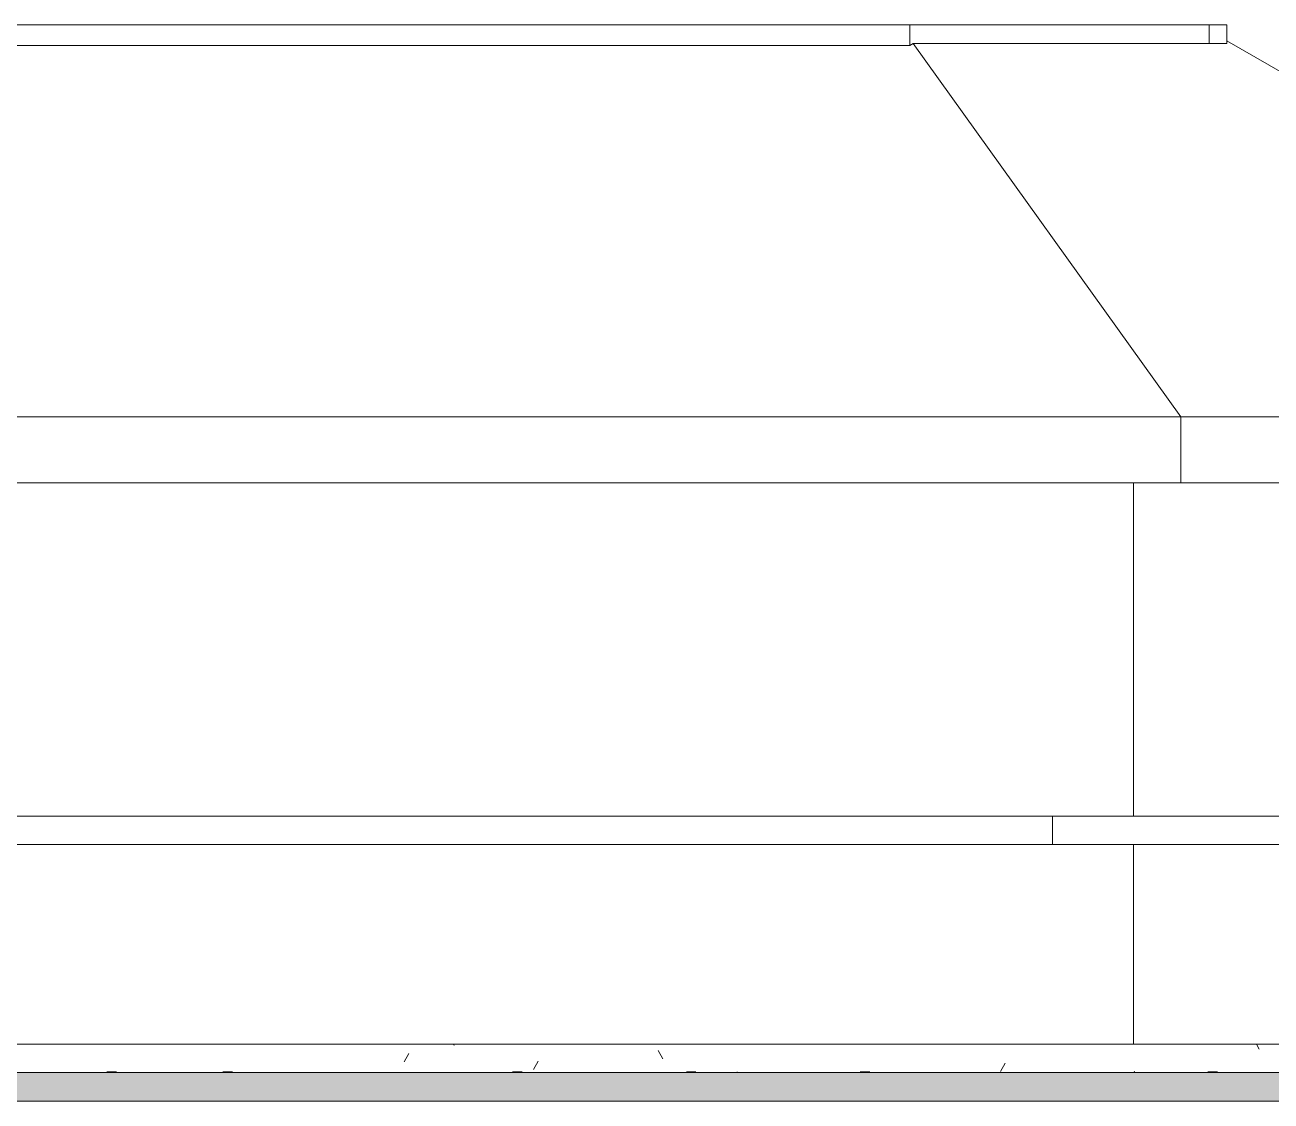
# Model space of a CAD drawing. Header units: millimetres. Extents: x -19779 to 53254, y -11975 to 15500.
# Drawn here: x 42143 to 46513, y 3100 to 6875 of the extents above; entities that cross this region are included whole.
import ezdxf

# ---------------------------------------------------------------- set-up
doc = ezdxf.new("R2010")
doc.units = ezdxf.units.MM
for name, color, linetype, lineweight in [('A-FLOR-FNSH', 192, 'Continuous', 35), ('A-FLOR-MCUT', 51, 'Continuous', 9), ('A-FLOR-PATT', 8, 'Continuous', 35), ('A-GENM', 13, 'Continuous', 9), ('A-GLAZ-CWMG', 51, 'Continuous', 9), ('A-ROOF', 132, 'Continuous', 9), ('A-WALL', 113, 'Continuous', 9)]:
    doc.layers.add(name, color=color, linetype=linetype, lineweight=lineweight)

# ---------------------------------------------------------------- blocks, each defined once
blk = doc.blocks.new('Rectangular Mullion - 50 x 150mm-153593-Section 1')
at = {"layer": 'A-GLAZ-CWMG'}
for p, q in [((45181.9, 6875), (45246.1, 6875)), ((45246.1, 6875), (45246.1, 6802.8))]:
    blk.add_line(p, q, dxfattribs=at)
blk = doc.blocks.new('Rectangular Mullion - 50 x 150mm-153510-Section 1')
at = {"layer": 'A-GLAZ-CWMG'}
for p, q in [((46296.1, 6809.3), (46296.1, 6875)), ((46296.1, 6875), (46357.7, 6875)), ((46357.7, 6875), (46357.7, 6809.3))]:
    blk.add_line(p, q, dxfattribs=at)
blk = doc.blocks.new('Rectangular Mullion - 50 x 150mm-153594-Section 1')
at = {"layer": 'A-GLAZ-CWMG'}
for q in [(46156.9, 6875), (45246.1, 6802.8)]:
    blk.add_line((45246.1, 6875), q, dxfattribs=at)
blk = doc.blocks.new('Rectangular Mullion - 50 x 150mm-153595-Section 1')
at = {"layer": 'A-GLAZ-CWMG'}
for q in [(42181.9, 6875), (41201.2, 6802.8)]:
    blk.add_line((41201.2, 6875), q, dxfattribs=at)
blk = doc.blocks.new('Rectangular Mullion - 50 x 150mm-153512-Section 1')
at = {"layer": 'A-GLAZ-CWMG'}
blk.add_line((46156.9, 6875), (46296.1, 6875), dxfattribs=at)
blk = doc.blocks.new('Rectangular Mullion - 50 x 150mm-153463-Section 1')
at = {"layer": 'A-GLAZ-CWMG'}
blk.add_line((43181.9, 6875), (44181.9, 6875), dxfattribs=at)
blk = doc.blocks.new('Family1 - Family1-218933-Section 1')
at = {"layer": 'A-GENM'}
for p, q in [((40621.6, 4100), (45746.9, 4100)), ((45746.9, 4100), (47838.2, 4100)), ((45746.9, 4000), (45746.9, 4100)), ((45746.9, 4000), (40621.6, 4000)), ((47838.2, 4000), (45746.9, 4000))]:
    blk.add_line(p, q, dxfattribs=at)

msp = doc.modelspace()

# ---------------------------------------------------------------- hatches: boundary and pattern name
at = {"layer": 'A-FLOR-PATT', "lineweight": 9}
h = msp.add_hatch(dxfattribs=at)
h.set_pattern_fill('FP_2', color=256, style=0, pattern_type=2)
h.set_pattern_definition([(0, (19874.81, -1675), (812.8, 203.2), [33.528, -576.072, 33.528, -576.072, -3251.2]), (0, (19874.81, -1675), (812.8, 203.2), [-1219.2, 33.528, -1185.672, 33.528, -576.072, -1422.4]), (0, (19874.81, -1675), (812.8, 203.2), [-3048, 33.528, -372.872, 33.528, -982.472]), (120, (20179.61, -1573.4), (-582.3764, 602.3054), [33.528, -576.072, 33.528, -3827.272]), (120, (20179.61, -1573.4), (-582.3764, 602.3054), [-643.128, -576.072, 33.528, -1185.672, -2032]), (120, (20179.61, -1573.4), (-582.3764, 602.3054), [-2438.4, 33.528, -576.072, 33.528, -1388.872]), (120, (20179.61, -1573.4), (-582.3764, 602.3054), [-3081.528, -372.872, 33.528, -982.472]), (240, (20281.21, -1167), (-230.4236, -805.5054), [33.528, -576.072, 33.528, -3827.272]), (240, (20281.21, -1167), (-230.4236, -805.5054), [-643.128, -576.072, 33.528, -1185.672, -2032]), (240, (20281.21, -1167), (-230.4236, -805.5054), [-2438.4, 33.528, -576.072, 33.528, -1388.872]), (240, (20281.21, -1167), (-230.4236, -805.5054), [-3081.528, -372.872, 33.528, -982.472])])
h.paths.add_polyline_path([(47801, 3200), (48131.1, 3200), (48131.1, 3300), (31904.5, 3300), (31904.5, 3200), (47203, 3200)], flags=0)
at = {"layer": 'A-FLOR-PATT'}
msp.add_hatch(color=256, dxfattribs=at).paths.add_polyline_path([(47801, 3100), (48131.1, 3100), (48131.1, 3200), (31904.5, 3200), (31904.5, 3100), (47203, 3100)], flags=0)

# ---------------------------------------------------------------- linework, layer by layer
at = {"layer": 'A-FLOR-FNSH', "color": 1, "lineweight": 18}
msp.add_line((48131.1, 3300), (31904.5, 3300), dxfattribs=at)
at = {"layer": 'A-FLOR-MCUT'}
for p, q in [((48131.1, 3200), (31904.5, 3200)), ((48131.1, 3100), (31904.5, 3100))]:
    msp.add_line(p, q, dxfattribs=at)
at = {"layer": 'A-ROOF'}
for p, q in [((48643.1, 5500), (46357.7, 6819.5)), ((45246.1, 6802.8), (41201.2, 6802.8)), ((45257.4, 6809.3), (45246.1, 6802.8)), ((46357.7, 6809.3), (45257.4, 6809.3)), ((45257.4, 6809.3), (46196.7, 5500)), ((37864.1, 5500), (48643.1, 5500)), ((46196.7, 5269.1), (46196.7, 5500)), ((48643.1, 5269.1), (37864.1, 5269.1))]:
    msp.add_line(p, q, dxfattribs=at)
at = {"layer": 'A-WALL'}
for p, q in [((46031, 5269.1), (46031, 4100)), ((46031, 4000), (46031, 3300))]:
    msp.add_line(p, q, dxfattribs=at)

# ---------------------------------------------------------------- block references
at = {"layer": 'A-GENM'}
msp.add_blockref('Family1 - Family1-218933-Section 1', (0, 0), dxfattribs=at)
at = {"layer": 'A-GLAZ-CWMG'}
for name, p in [('Rectangular Mullion - 50 x 150mm-153595-Section 1', (0, 0)), ('Rectangular Mullion - 50 x 150mm-153463-Section 1', (-1000, 0)), ('Rectangular Mullion - 50 x 150mm-153463-Section 1', (0, 0)), ('Rectangular Mullion - 50 x 150mm-153463-Section 1', (1000, 0)), ('Rectangular Mullion - 50 x 150mm-153593-Section 1', (0, 0)), ('Rectangular Mullion - 50 x 150mm-153594-Section 1', (0, 0)), ('Rectangular Mullion - 50 x 150mm-153512-Section 1', (0, 0)), ('Rectangular Mullion - 50 x 150mm-153510-Section 1', (0, 0))]:
    msp.add_blockref(name, p, dxfattribs=at)

doc.saveas('drawing.dxf')
